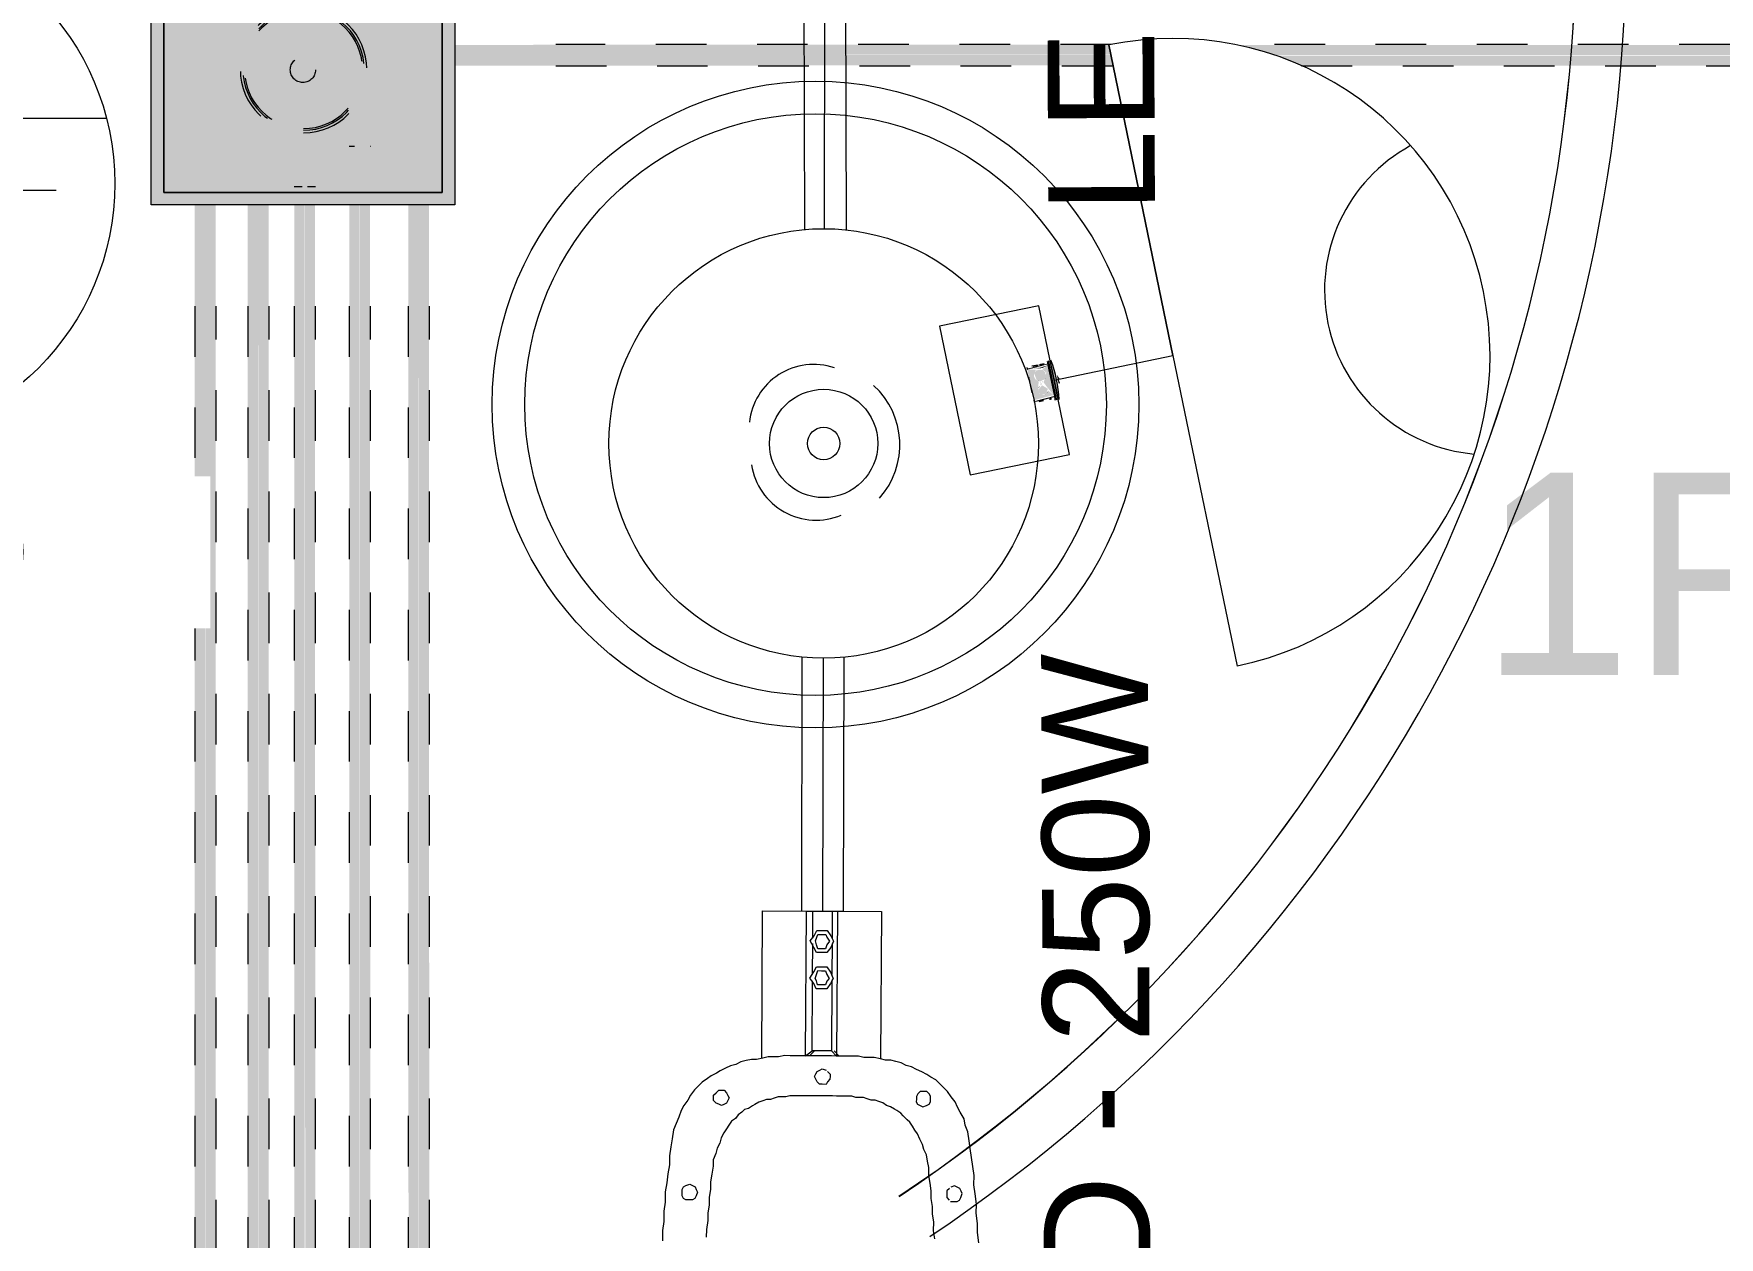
# Model space of a CAD drawing. Header units: metres. Extents: x -12 to 158, y -16 to 62.
# Drawn here: x 45.754 to 49.086, y 5.342 to 7.72 of the extents above; entities that cross this region are included whole.
import ezdxf

# ---------------------------------------------------------------- set-up
doc = ezdxf.new("R2010")
doc.units = ezdxf.units.M
doc.linetypes.add('Hidden', pattern=[0.007144, 0.004763, -0.002381])
doc.linetypes.add('Hidden 1_5', pattern=[0.0022, 0.0015, -0.0007])
for name, color, linetype, lineweight in [('A-ANNO-NOTE', 7, 'Continuous', 9), ('A-DETL', 7, 'Continuous', 9), ('Dispositivos elétricos', 7, 'Continuous', 35), ('E-LITE', 7, 'Continuous', 25), ('E-LITE-IDEN', 7, 'Continuous', 9), ('E-POWR-CNDT', 7, 'Continuous', 18), ('Espelho e Módulo', 7, 'Continuous', 9), ('G-ANNO-TEXT', 7, 'Continuous', 9), ('LD_Luminárias', 7, 'Continuous', 9)]:
    doc.layers.add(name, color=color, linetype=linetype, lineweight=lineweight)
doc.layers.add('BASE ELETRICO__dwg', color=7, linetype='Continuous', lineweight=9, true_color=0x767676)
doc.styles.add('Arial_2', font='arial.ttf', dxfattribs={"height": 0.210954})
doc.styles.add('Century Gothic', font='GOTHIC.TTF', dxfattribs={"height": 0.2})
doc.styles.add('Century Gothic_2', font='GOTHIC.TTF', dxfattribs={"height": 0.4})

# ---------------------------------------------------------------- blocks, each defined once
blk = doc.blocks.new('BASE ELETRICO__dwg-8227098-PLANTA BAIXA - PLANTA GERAL')
at = {"color": 252, "lineweight": 9, "true_color": 0x8e8e8e}
blk.add_circle((46.0327, 6.9874), 0.6391, dxfattribs=at)
for centre, radius, start, end in [((44.5385, 7.9191), 2.9973, 303.6073, 0.0179), ((44.5358, 7.92), 3, 303.6419, 360), ((44.5385, 7.9191), 3.0973, 303.7359, 0.0179)]:
    blk.add_arc(centre, radius, start, end, dxfattribs=at)
at = {"layer": 'LD_Luminárias', "color": 252, "true_color": 0x8e8e8e}
blk.add_circle((46.0327, 6.9874), 0.5748, dxfattribs=at)
blk = doc.blocks.new('Caixa de Passagem no Passeio - Caixa de Passagem no Passeio 2-8198666-PLANTA BAIXA - PLANTA GERAL')
at = {"layer": 'Dispositivos elétricos', "linetype": 'Hidden 1_5', "lineweight": 9, "true_color": 0x82482d}
h = blk.add_hatch(color=27, dxfattribs=at)
h.paths.add_polyline_path([(0.275, -0.3), (0.3, -0.3), (0.3, 0.3), (-0.3, 0.3), (-0.3, -0.3), (0.1319, -0.3)])
h.paths.add_polyline_path([(0.1319, -0.275), (-0.275, -0.275), (-0.275, 0.275), (0.275, 0.275), (0.275, -0.275)])
at = {"layer": 'Dispositivos elétricos', "linetype": 'Hidden 1_5', "lineweight": 9, "true_color": 0x5a6266}
blk.add_hatch(color=251, dxfattribs=at).paths.add_polyline_path([(0.1319, -0.275), (0.275, -0.275), (0.275, 0.275), (-0.275, 0.275), (-0.275, -0.275), (-0.1443, -0.275)])
at = {"layer": 'Dispositivos elétricos', "lineweight": 9}
for p, q in [((-0.3, -0.3), (-0.3, 0.3)), ((-0.3, 0.3), (0.3, 0.3)), ((0.3, 0.3), (0.3, -0.3)), ((-0.275, -0.275), (-0.275, 0.275)), ((-0.275, 0.275), (0.275, 0.275)), ((-0.275, 0.275), (-0.275, -0.275)), ((0.275, 0.275), (-0.275, 0.275)), ((0.275, 0.275), (0.275, -0.275)), ((0.275, -0.275), (0.275, 0.275)), ((0.275, -0.275), (-0.275, -0.275)), ((-0.275, -0.275), (0.275, -0.275)), ((0.3, -0.3), (-0.3, -0.3))]:
    blk.add_line(p, q, dxfattribs=at)
blk = doc.blocks.new('1_g_ Sensor de Presença_Conjunto 4x2 - a_Sensor de presença-8294368-PLANTA BAIXA - PLANTA GERAL')
at = {"layer": 'Espelho e Módulo', "true_color": 0xfbfbfb}
for points in [[(0.0395, 0), (0.0395, 0.002), (-0.0082, 0.0045), (-0.0395, 0), (0.039, 0)], [(0, 0.0074), (0, 0.0117), (-0.0091, 0.0074), (-0.0049, 0.0074)], [(0.0091, 0.0074), (0.0085, 0.0105), (0, 0.0091), (0.0015, 0.0074)]]:
    blk.add_hatch(color=7, dxfattribs=at).paths.add_polyline_path(points)
at = {"layer": 'Espelho e Módulo'}
for p, q in [((-0.0395, 0), (0, 0)), ((-0.0006, 0.0138), (0, 0.0138)), ((0, 0), (0.0395, 0))]:
    blk.add_line(p, q, dxfattribs=at)
blk.add_arc((0, -0.2479), 0.253, 81.0302, 98.9698, dxfattribs=at)
blk = doc.blocks.new('Haste de aterramento - Haste de aterramento-V71-PLANTA BAIXA - PLANTA GERAL')
at = {"layer": 'A-DETL', "linetype": 'Hidden 1_5'}
blk.add_circle((0, 0), 0.025, dxfattribs=at)
for radius, start, end in [(0.125, 0, 180), (0.1199, 360, 180), (0.1167, 360, 180), (0.125, 180, 0), (0.1199, 180, 360), (0.1167, 180, 360)]:
    blk.add_arc((0.0006, -0.0013), radius, start, end, dxfattribs=at)
blk = doc.blocks.new('PVC Corrugado Amarelo_Caixa de Luz 4x2 - PVC Corrugado Amarelo_Caixa de Luz 4x2-790872-PLANTA BAIXA - PLANTA GERAL')
at = {"layer": 'E-POWR-CNDT', "linetype": 'Hidden 1_5', "lineweight": 9, "true_color": 0xffff00}
for points in [[(-0.0345, 0.0475), (-0.0349, 0.0382), (-0.033, 0.0058), (-0.031, 0.0064), (-0.033, 0.0475), (-0.0338, 0.0475)], [(0.031, 0.0445), (0.033, 0.0058), (0.0345, 0.0058), (0.0328, 0.0471)], [(-0.031, 0.0058), (-0.0291, 0.0028), (0, 0.0039), (0, 0.0058), (-0.0304, 0.0058)], [(0, 0.0058), (0.0006, 0.0028), (0.031, 0.0041), (0.0289, 0.0058), (0.0006, 0.0058)]]:
    blk.add_hatch(color=2, dxfattribs=at).paths.add_polyline_path(points)
h = blk.add_hatch(color=2, dxfattribs=at)
h.paths.add_polyline_path([(0.031, 0.0058), (0.031, 0.0445), (0.0286, 0.019), (0.031, 0.006)])
h.paths.add_polyline_path([(0.0029, 0.0218), (0.0006, 0.0244), (0.0004, 0.022)])
h.paths.add_polyline_path([(-0.031, 0.0058), (0.031, 0.0058), (0.005, 0.0177), (0.0003, 0.0213), (-0.0089, 0.0172), (-0.0174, 0.0128), (-0.0303, 0.0061)])
h.paths.add_polyline_path([(-0.031, 0.0475), (-0.0287, 0.0071), (-0.018, 0.0155), (-0.0238, 0.0203), (-0.0247, 0.0276), (-0.02, 0.0337), (-0.0123, 0.0346), (0.0038, 0.0303), (0.0078, 0.0351), (0.0139, 0.0374), (0.0199, 0.0364), (0.025, 0.0323), (0.0277, 0.0309), (0.031, 0.0475), (-0.0304, 0.0475)])
h.paths.add_polyline_path([(-0.031, 0.0028), (-0.031, 0), (0.031, 0.0017), (0.0304, 0.0028), (-0.0304, 0.0028)])
h.paths.add_polyline_path([(-0.0053, 0.0276), (0.0028, 0.0271), (0.0018, 0.0281), (-0.0045, 0.0277)])
h.paths.add_polyline_path([(0.015, 0.0125), (0.0308, 0.0065), (0.0256, 0.0185), (0.0193, 0.0134), (0.0157, 0.0126)])
h = blk.add_hatch(color=2, dxfattribs=at)
h.paths.add_polyline_path([(-0.0247, 0.0224), (-0.02, 0.0163), (-0.0219, 0.0196), (-0.0244, 0.0221)])
h.paths.add_polyline_path([(-0.01, 0.0337), (-0.0025, 0.025), (-0.0045, 0.0273), (-0.0063, 0.03), (-0.0079, 0.0321)])
h = blk.add_hatch(color=2, dxfattribs=at)
h.paths.add_polyline_path([(-0.0237, 0.03), (-0.0232, 0.021), (-0.0145, 0.0154), (-0.0052, 0.0253), (-0.0125, 0.0343), (-0.0178, 0.0339), (-0.0221, 0.0321)])
h.paths.add_polyline_path([(0.0029, 0.0282), (0.0051, 0.018), (0.0086, 0.0151), (0.018, 0.0137), (0.0244, 0.0181), (0.026, 0.0297), (0.0213, 0.0358), (0.0071, 0.0336), (0.004, 0.0296)])
h = blk.add_hatch(color=2, dxfattribs=at)
h.paths.add_polyline_path([(-0.0029, 0.0282), (-0.0013, 0.0279), (-0.0013, 0.0281)])
h.paths.add_polyline_path([(-0.0034, 0.0294), (-0.0029, 0.0282), (-0.0031, 0.0294)])
h.paths.add_polyline_path([(-0.0025, 0.025), (-0.0023, 0.0234), (-0.0023, 0.0249)])
h.paths.add_polyline_path([(-0.0027, 0.0267), (-0.0006, 0.0256), (-0.0026, 0.0267)])
h.paths.add_polyline_path([(-0.0029, 0.0222), (-0.0021, 0.0218), (-0.0028, 0.0222)])
h.paths.add_polyline_path([(0.0034, 0.0294), (0.0061, 0.0323), (0.0035, 0.0297)])
h.paths.add_polyline_path([(0.0271, 0.0282), (0.0218, 0.0354), (0.0265, 0.029), (0.0269, 0.0285)])
h.paths.add_polyline_path([(0.031, 0.0058), (0.0285, 0.0307), (0.0282, 0.0172), (0.0309, 0.006)])
h.paths.add_polyline_path([(0.0062, 0.0162), (0.0149, 0.0118), (0.0067, 0.016)])
at = {"layer": 'A-DETL', "linetype": 'Hidden 1_5'}
for p, q in [((-0.0355, 0.0375), (-0.0355, 0.0371)), ((-0.0355, 0.0375), (-0.0355, 0.0371)), ((-0.0349, 0.0475), (-0.035, 0.0475)), ((-0.0345, 0.0475), (-0.035, 0.0475)), ((0.035, 0.0475), (0.0345, 0.0475)), ((0.0355, 0.0371), (0.0355, 0.0375)), ((0.0355, 0.0371), (0.0355, 0.0375)), ((-0.037, 0.0058), (-0.0371, 0.0058)), ((-0.0371, 0.0028), (-0.037, 0.0028)), ((-0.0355, 0.0129), (-0.0355, 0.0125)), ((-0.0355, 0.0129), (-0.0355, 0.0125)), ((0.0355, 0.0125), (0.0355, 0.0129)), ((0.0355, 0.0125), (0.0355, 0.0129)), ((0.0371, 0.0058), (0.037, 0.0058)), ((0.037, 0.0028), (0.0371, 0.0028))]:
    blk.add_line(p, q, dxfattribs=at)
at = {"layer": 'E-POWR-CNDT', "lineweight": 9}
for p, q in [((-0.0355, 0.0375), (-0.0355, 0.0284)), ((-0.0355, 0.0375), (-0.0355, 0.0312)), ((-0.0355, 0.035), (-0.0355, 0.0284)), ((-0.0349, 0.0475), (-0.035, 0.0475)), ((-0.031, 0.0475), (-0.035, 0.0475)), ((-0.035, 0.0289), (-0.035, 0.0347)), ((-0.035, 0.0289), (-0.035, 0.0338)), ((-0.035, 0.0312), (-0.035, 0.0338)), ((-0.0113, 0.048), (-0.016, 0.048)), ((0, 0.048), (-0.0125, 0.048)), ((-0.0121, 0.048), (-0.0125, 0.048)), ((-0.0062, 0.048), (-0.0088, 0.048)), ((0.0125, 0.048), (0, 0.048)), ((0.0113, 0.048), (0.008, 0.048)), ((0.0125, 0.048), (0.0121, 0.048)), ((0.016, 0.048), (0.0139, 0.048)), ((0.035, 0.0475), (0.031, 0.0475)), ((0.035, 0.0347), (0.035, 0.03)), ((0.035, 0.0338), (0.035, 0.025)), ((0.035, 0.0338), (0.035, 0.0312)), ((0.0355, 0.025), (0.0355, 0.0375)), ((0.0355, 0.0312), (0.0355, 0.0375)), ((0.0355, 0.03), (0.0355, 0.035)), ((-0.0389, 0.0058), (-0.0395, 0.0058)), ((-0.0371, 0.0058), (-0.0395, 0.0058)), ((-0.0395, 0.0028), (-0.0371, 0.0028)), ((-0.0395, 0.0028), (-0.0389, 0.0028)), ((-0.031, 0.0058), (-0.0371, 0.0058)), ((-0.0371, 0.0028), (-0.031, 0.0028)), ((-0.0355, 0.0163), (-0.0355, 0.015)), ((-0.0355, 0.0162), (-0.0355, 0.0125)), ((-0.0355, 0.0142), (-0.0355, 0.0125)), ((-0.035, 0.015), (-0.035, 0.0163)), ((-0.035, 0.0125), (-0.035, 0.0162)), ((-0.035, 0.0125), (-0.035, 0.0142)), ((-0.031, 0.0058), (-0.035, 0.0058)), ((-0.035, 0.0028), (-0.031, 0.0028)), ((0, 0.0058), (-0.031, 0.0058)), ((-0.031, 0.0028), (0, 0.0028)), ((0.031, 0.0058), (0, 0.0058)), ((0, 0.0028), (0.031, 0.0028)), ((0.035, 0.0058), (0.031, 0.0058)), ((0.0371, 0.0058), (0.031, 0.0058)), ((0.031, 0.0028), (0.035, 0.0028)), ((0.031, 0.0028), (0.0371, 0.0028)), ((0.035, 0.0218), (0.035, 0.0125)), ((0.035, 0.02), (0.035, 0.015)), ((0.035, 0.0162), (0.035, 0.0125)), ((0.035, 0.0142), (0.035, 0.0129)), ((0.0355, 0.0125), (0.0355, 0.0218)), ((0.0355, 0.015), (0.0355, 0.02)), ((0.0355, 0.0125), (0.0355, 0.0162)), ((0.0395, 0.0058), (0.0371, 0.0058)), ((0.0371, 0.0028), (0.0395, 0.0028))]:
    blk.add_line(p, q, dxfattribs=at)

msp = doc.modelspace()

# ---------------------------------------------------------------- hatches: boundary and pattern name
at = {"layer": 'E-POWR-CNDT', "true_color": 0x353535}
h = msp.add_hatch(color=250, dxfattribs=at)
h.paths.add_polyline_path([(48.2318, 7.678), (54.0797, 7.678), (54.0797, 7.6989), (48.132, 7.6981), (48.1894, 7.6834), (48.2101, 7.678), (48.221, 7.678)])
h.paths.add_polyline_path([(46.5859, 7.678), (47.8829, 7.6789), (47.8806, 7.6984), (47.879, 7.699), (46.5859, 7.6982), (46.5859, 7.6834)])
h = msp.add_hatch(color=250, dxfattribs=at)
h.paths.add_polyline_path([(46.5859, 7.6571), (47.8873, 7.6578), (47.8831, 7.678), (46.5859, 7.678), (46.5859, 7.6578)])
h.paths.add_polyline_path([(48.2639, 7.6571), (54.0797, 7.6588), (54.0797, 7.678), (48.2101, 7.6767), (48.2603, 7.6571)])
h = msp.add_hatch(color=250, dxfattribs=at)
h.paths.add_polyline_path([(46.0722, 1.4612), (46.0931, 1.4612), (46.0931, 2.238), (46.0722, 2.238), (46.0722, 1.6881)])
h.paths.add_polyline_path([(46.0722, 3.1157), (46.0931, 3.1157), (46.0931, 7.3818), (46.0722, 7.3818), (46.0722, 3.1678)])
h = msp.add_hatch(color=250, dxfattribs=at)
h.paths.add_polyline_path([(46.1113, 1.4612), (46.1141, 1.4612), (46.1134, 2.238), (46.0931, 2.238), (46.0931, 1.4612), (46.1095, 1.4612)])
h.paths.add_polyline_path([(46.1089, 3.1157), (46.1141, 3.1157), (46.1134, 7.3818), (46.0931, 7.3818), (46.0947, 3.1157), (46.108, 3.1157)])
h = msp.add_hatch(color=250, dxfattribs=at)
h.paths.add_polyline_path([(46.198, 1.4612), (46.1973, 2.238), (46.177, 2.238), (46.1778, 1.4612), (46.1926, 1.4612)])
h.paths.add_polyline_path([(46.177, 3.1157), (46.198, 3.1157), (46.198, 7.3818), (46.177, 7.3818), (46.177, 3.1678)])
h = msp.add_hatch(color=250, dxfattribs=at)
h.paths.add_polyline_path([(46.198, 1.4612), (46.2189, 1.4613), (46.2182, 2.238), (46.198, 2.238), (46.198, 1.4612)])
h.paths.add_polyline_path([(46.2189, 3.1157), (46.2182, 7.3818), (46.198, 7.3818), (46.1995, 3.1157), (46.2184, 3.1157)])
h = msp.add_hatch(color=250, dxfattribs=at)
h.paths.add_polyline_path([(46.2842, 1.4612), (46.2897, 1.4612), (46.2897, 2.238), (46.2687, 2.238), (46.2694, 1.4613), (46.2792, 1.4612)])
h.paths.add_polyline_path([(46.2687, 3.1157), (46.2897, 3.1157), (46.2896, 7.3818), (46.2687, 7.3818), (46.2687, 3.1678)])
h = msp.add_hatch(color=250, dxfattribs=at)
h.paths.add_polyline_path([(46.2897, 1.4612), (46.3106, 1.4613), (46.3099, 2.238), (46.2897, 2.238), (46.2897, 1.6881)])
h.paths.add_polyline_path([(46.3106, 3.1157), (46.3099, 7.3818), (46.2897, 7.3818), (46.2912, 3.1157), (46.3101, 3.1157)])
h = msp.add_hatch(color=250, dxfattribs=at)
h.paths.add_polyline_path([(46.3984, 1.4612), (46.3984, 2.238), (46.3774, 2.238), (46.3797, 1.4613), (46.393, 1.4612)])
h.paths.add_polyline_path([(46.3781, 3.1157), (46.3984, 3.1157), (46.3983, 7.3818), (46.3774, 7.3818), (46.3776, 3.1157)])
h = msp.add_hatch(color=250, dxfattribs=at)
h.paths.add_polyline_path([(46.3984, 1.4612), (46.4193, 1.4613), (46.4186, 2.238), (46.3984, 2.238), (46.3984, 1.6881)])
h.paths.add_polyline_path([(46.3984, 3.1157), (46.4193, 3.1157), (46.4186, 7.3818), (46.3984, 7.3818), (46.3984, 3.1678)])
h = msp.add_hatch(color=250, dxfattribs=at)
h.paths.add_polyline_path([(46.494, 1.5005), (46.5149, 1.5005), (46.5149, 2.238), (46.494, 2.238), (46.494, 1.6881)])
h.paths.add_polyline_path([(46.4968, 3.1157), (46.5149, 3.1157), (46.5149, 7.3818), (46.494, 7.3818), (46.4953, 3.1157)])
h = msp.add_hatch(color=250, dxfattribs=at)
h.paths.add_polyline_path([(46.5359, 1.5005), (46.5352, 2.238), (46.5149, 2.238), (46.5168, 1.5005), (46.5352, 1.5005)])
h.paths.add_polyline_path([(46.5336, 3.1157), (46.5359, 3.1157), (46.5352, 7.3818), (46.5149, 7.3818), (46.5164, 3.1157), (46.5331, 3.1157)])

# ---------------------------------------------------------------- linework, layer by layer
at = {"layer": 'A-ANNO-NOTE'}
for p, q in [((47.879, 7.698), (48.0057, 7.0844)), ((48.0057, 7.0844), (47.879, 7.698)), ((47.7403, 7.1827), (47.5444, 7.1423)), ((47.801, 6.8889), (47.7403, 7.1827)), ((47.5444, 7.1423), (47.6051, 6.8485)), ((47.7706, 7.0358), (48.0057, 7.0844)), ((48.0057, 7.0844), (48.1324, 6.4707)), ((48.0057, 7.0844), (48.1324, 6.4707)), ((47.6051, 6.8485), (47.801, 6.8889))]:
    msp.add_line(p, q, dxfattribs=at)
for centre, radius, start, end in [((48.0057, 7.0844), 0.6266, 281.6671, 101.6671), ((48.0057, 7.0844), 0.6266, 281.6671, 101.6671), ((48.6303, 7.2133), 0.325, 118.4527, 264.8816)]:
    msp.add_arc(centre, radius, start, end, dxfattribs=at)
at = {"layer": 'A-DETL'}
for p, q in [((47.276, 7.835), (47.2773, 7.3333)), ((47.3169, 7.835), (47.3162, 7.335)), ((47.3585, 7.835), (47.3598, 7.3326)), ((47.2722, 5.9863), (47.273, 6.4881)), ((47.314, 6.486), (47.3132, 5.986)), ((47.3547, 5.9858), (47.3555, 6.4883)), ((47.1927, 5.6958), (47.1945, 5.9868)), ((47.1945, 5.9868), (47.4293, 5.9853)), ((47.3544, 5.9858), (47.2719, 5.9863)), ((47.2795, 5.7004), (47.2813, 5.9862)), ((47.2813, 5.9862), (47.3425, 5.9859)), ((47.2937, 5.9326), (47.294, 5.9862)), ((47.294, 5.9862), (47.3323, 5.9859)), ((47.3323, 5.9859), (47.332, 5.9323)), ((47.3425, 5.9859), (47.3408, 5.7)), ((47.4293, 5.9853), (47.4275, 5.6944)), ((47.2886, 5.9275), (47.2963, 5.9376)), ((47.2963, 5.9376), (47.3015, 5.9478)), ((47.2988, 5.9274), (47.3014, 5.9351)), ((47.3014, 5.9351), (47.304, 5.9402)), ((47.3015, 5.9478), (47.3117, 5.9478)), ((47.304, 5.9402), (47.3116, 5.9401)), ((47.3116, 5.9401), (47.3193, 5.9401)), ((47.3117, 5.9478), (47.3219, 5.9477)), ((47.3193, 5.9401), (47.3218, 5.9349)), ((47.3218, 5.9349), (47.3269, 5.9272)), ((47.3219, 5.9477), (47.3295, 5.9374)), ((47.3295, 5.9374), (47.3345, 5.9272)), ((47.2961, 5.9147), (47.2886, 5.9275)), ((47.2933, 5.8611), (47.2936, 5.9224)), ((47.3012, 5.9044), (47.2961, 5.9147)), ((47.3013, 5.9198), (47.2988, 5.9274)), ((47.3114, 5.9044), (47.3012, 5.9044)), ((47.3038, 5.9121), (47.3013, 5.9198)), ((47.3114, 5.912), (47.3038, 5.9121)), ((47.3191, 5.912), (47.3114, 5.912)), ((47.3216, 5.9043), (47.3114, 5.9044)), ((47.3217, 5.9196), (47.3191, 5.912)), ((47.3293, 5.9145), (47.3216, 5.9043)), ((47.3269, 5.9272), (47.3217, 5.9196)), ((47.3345, 5.9272), (47.3293, 5.9145)), ((47.3319, 5.9221), (47.3315, 5.8609)), ((47.2881, 5.8535), (47.2959, 5.8662)), ((47.2959, 5.8662), (47.301, 5.8764)), ((47.3009, 5.8611), (47.3035, 5.8687)), ((47.301, 5.8764), (47.3112, 5.8763)), ((47.3035, 5.8687), (47.3112, 5.8686)), ((47.3112, 5.8763), (47.3214, 5.8762)), ((47.3112, 5.8686), (47.3188, 5.8686)), ((47.3188, 5.8686), (47.3213, 5.8609)), ((47.3214, 5.8762), (47.329, 5.866)), ((47.329, 5.866), (47.3341, 5.8532)), ((47.2957, 5.8432), (47.2881, 5.8535)), ((47.2923, 5.7105), (47.2932, 5.8483)), ((47.3007, 5.833), (47.2957, 5.8432)), ((47.2983, 5.8534), (47.3009, 5.8611)), ((47.3008, 5.8483), (47.2983, 5.8534)), ((47.311, 5.8329), (47.3007, 5.833)), ((47.3033, 5.8406), (47.3008, 5.8483)), ((47.311, 5.8406), (47.3033, 5.8406)), ((47.3187, 5.8405), (47.311, 5.8406)), ((47.3212, 5.8329), (47.311, 5.8329)), ((47.3213, 5.8482), (47.3187, 5.8405)), ((47.3289, 5.843), (47.3212, 5.8329)), ((47.3213, 5.8609), (47.3264, 5.8532)), ((47.3264, 5.8532), (47.3213, 5.8482)), ((47.3341, 5.8532), (47.3289, 5.843)), ((47.3315, 5.8507), (47.3306, 5.7103)), ((47.2055, 5.6983), (47.1953, 5.6958)), ((47.2157, 5.6982), (47.2055, 5.6983)), ((47.2259, 5.6982), (47.2157, 5.6982)), ((47.2387, 5.7007), (47.2259, 5.6982)), ((47.2489, 5.7006), (47.2387, 5.7007)), ((47.2591, 5.7005), (47.2489, 5.7006)), ((47.2693, 5.7005), (47.2591, 5.7005)), ((47.2795, 5.7004), (47.2693, 5.7005)), ((47.2795, 5.7004), (47.2923, 5.7105)), ((47.2897, 5.7003), (47.2795, 5.7004)), ((47.3408, 5.7), (47.2795, 5.7004)), ((47.2974, 5.7105), (47.2872, 5.7004)), ((47.2999, 5.7003), (47.2897, 5.7003)), ((47.3306, 5.7103), (47.2923, 5.7105)), ((47.3101, 5.7002), (47.2999, 5.7003)), ((47.3203, 5.7001), (47.3101, 5.7002)), ((47.3306, 5.7001), (47.3203, 5.7001)), ((47.3306, 5.7103), (47.3408, 5.7)), ((47.3408, 5.7), (47.3306, 5.7001)), ((47.3357, 5.7103), (47.3459, 5.7)), ((47.351, 5.7), (47.3408, 5.7)), ((47.3612, 5.6999), (47.351, 5.7)), ((47.3739, 5.6998), (47.3612, 5.6999)), ((47.3841, 5.6998), (47.3739, 5.6998)), ((47.3943, 5.6971), (47.3841, 5.6998)), ((47.1032, 5.6658), (47.093, 5.6607)), ((47.1109, 5.6708), (47.1032, 5.6658)), ((47.1211, 5.6759), (47.1109, 5.6708)), ((47.1314, 5.6809), (47.1211, 5.6759)), ((47.1416, 5.6834), (47.1314, 5.6809)), ((47.1518, 5.6884), (47.1416, 5.6834)), ((47.1621, 5.6909), (47.1518, 5.6884)), ((47.1723, 5.6934), (47.1621, 5.6909)), ((47.1825, 5.6933), (47.1723, 5.6934)), ((47.1953, 5.6958), (47.1825, 5.6933)), ((47.2971, 5.6595), (47.2997, 5.6645)), ((47.2997, 5.6645), (47.3023, 5.6696)), ((47.3023, 5.6696), (47.3074, 5.6722)), ((47.3074, 5.6722), (47.3125, 5.6747)), ((47.3125, 5.6747), (47.3202, 5.6721)), ((47.3227, 5.6695), (47.3278, 5.6644)), ((47.3278, 5.6644), (47.3278, 5.6593)), ((47.4045, 5.6971), (47.3943, 5.6971)), ((47.4148, 5.697), (47.4045, 5.6971)), ((47.4275, 5.6944), (47.4148, 5.697)), ((47.4377, 5.6918), (47.4275, 5.6944)), ((47.4479, 5.6917), (47.4377, 5.6918)), ((47.4581, 5.6891), (47.4479, 5.6917)), ((47.4683, 5.6865), (47.4581, 5.6891)), ((47.4785, 5.6813), (47.4683, 5.6865)), ((47.4887, 5.6787), (47.4785, 5.6813)), ((47.4988, 5.6735), (47.4887, 5.6787)), ((47.509, 5.6684), (47.4988, 5.6735)), ((47.5192, 5.6632), (47.509, 5.6684)), ((47.0596, 5.6329), (47.0519, 5.6227)), ((47.0673, 5.6405), (47.0596, 5.6329)), ((47.075, 5.6481), (47.0673, 5.6405)), ((47.0853, 5.6557), (47.075, 5.6481)), ((47.093, 5.6607), (47.0853, 5.6557)), ((47.103, 5.6275), (47.1081, 5.6326)), ((47.1081, 5.6326), (47.1132, 5.6325)), ((47.1132, 5.6325), (47.1183, 5.6325)), ((47.1183, 5.6325), (47.1234, 5.6274)), ((47.2996, 5.6543), (47.2971, 5.6595)), ((47.3022, 5.6492), (47.2996, 5.6543)), ((47.3072, 5.6441), (47.3022, 5.6492)), ((47.3123, 5.6441), (47.3072, 5.6441)), ((47.32, 5.644), (47.3123, 5.6441)), ((47.3226, 5.6491), (47.32, 5.644)), ((47.3277, 5.6542), (47.3226, 5.6491)), ((47.3278, 5.6593), (47.3277, 5.6542)), ((47.5268, 5.658), (47.5192, 5.6632)), ((47.537, 5.6529), (47.5268, 5.658)), ((47.5446, 5.6452), (47.537, 5.6529)), ((47.5522, 5.6375), (47.5446, 5.6452)), ((47.5598, 5.6298), (47.5522, 5.6375)), ((47.039, 5.6024), (47.0338, 5.5922)), ((47.0467, 5.6125), (47.039, 5.6024)), ((47.0519, 5.6227), (47.0467, 5.6125)), ((47.0978, 5.6224), (47.103, 5.6275)), ((47.0978, 5.6173), (47.0978, 5.6224)), ((47.0978, 5.6122), (47.0978, 5.6173)), ((47.1028, 5.6071), (47.0978, 5.6122)), ((47.1079, 5.6045), (47.1028, 5.6071)), ((47.113, 5.6019), (47.1079, 5.6045)), ((47.1181, 5.6044), (47.113, 5.6019)), ((47.1233, 5.6069), (47.1181, 5.6044)), ((47.1258, 5.612), (47.1233, 5.6069)), ((47.1234, 5.6274), (47.1259, 5.6222)), ((47.1284, 5.6171), (47.1258, 5.612)), ((47.1259, 5.6222), (47.1284, 5.6171)), ((47.1743, 5.6015), (47.1666, 5.5965)), ((47.1794, 5.604), (47.1743, 5.6015)), ((47.1871, 5.6091), (47.1794, 5.604)), ((47.1947, 5.6116), (47.1871, 5.6091)), ((47.2024, 5.6141), (47.1947, 5.6116)), ((47.2101, 5.6141), (47.2024, 5.6141)), ((47.2177, 5.6166), (47.2101, 5.6141)), ((47.2254, 5.6191), (47.2177, 5.6166)), ((47.2331, 5.619), (47.2254, 5.6191)), ((47.2407, 5.619), (47.2331, 5.619)), ((47.2484, 5.6215), (47.2407, 5.619)), ((47.2586, 5.6214), (47.2484, 5.6215)), ((47.2663, 5.6214), (47.2586, 5.6214)), ((47.2739, 5.6213), (47.2663, 5.6214)), ((47.2816, 5.6213), (47.2739, 5.6213)), ((47.2892, 5.6212), (47.2816, 5.6213)), ((47.2969, 5.6212), (47.2892, 5.6212)), ((47.3097, 5.6211), (47.2969, 5.6212)), ((47.325, 5.621), (47.3097, 5.6211)), ((47.3326, 5.621), (47.325, 5.621)), ((47.3403, 5.6209), (47.3326, 5.621)), ((47.3479, 5.6209), (47.3403, 5.6209)), ((47.3556, 5.6208), (47.3479, 5.6209)), ((47.3632, 5.6208), (47.3556, 5.6208)), ((47.3709, 5.6207), (47.3632, 5.6208)), ((47.3785, 5.6181), (47.3709, 5.6207)), ((47.3862, 5.6181), (47.3785, 5.6181)), ((47.3939, 5.618), (47.3862, 5.6181)), ((47.4015, 5.6154), (47.3939, 5.618)), ((47.4091, 5.6128), (47.4015, 5.6154)), ((47.4168, 5.6128), (47.4091, 5.6128)), ((47.4244, 5.6102), (47.4168, 5.6128)), ((47.4321, 5.6076), (47.4244, 5.6102)), ((47.4397, 5.6024), (47.4321, 5.6076)), ((47.4473, 5.5998), (47.4397, 5.6024)), ((47.455, 5.5947), (47.4473, 5.5998)), ((47.4985, 5.6148), (47.4984, 5.6097)), ((47.4984, 5.6097), (47.501, 5.6046)), ((47.5011, 5.625), (47.4985, 5.6199)), ((47.4985, 5.6199), (47.4985, 5.6148)), ((47.501, 5.6046), (47.506, 5.602)), ((47.5062, 5.6301), (47.5011, 5.625)), ((47.506, 5.602), (47.5111, 5.5994)), ((47.5113, 5.6301), (47.5062, 5.6301)), ((47.5111, 5.5994), (47.5188, 5.6019)), ((47.519, 5.63), (47.5113, 5.6301)), ((47.5188, 5.6019), (47.5239, 5.6045)), ((47.5241, 5.6249), (47.519, 5.63)), ((47.5239, 5.6045), (47.5265, 5.6096)), ((47.5266, 5.6198), (47.5241, 5.6249)), ((47.5265, 5.6147), (47.5266, 5.6198)), ((47.5265, 5.6096), (47.5265, 5.6147)), ((47.5674, 5.6195), (47.5598, 5.6298)), ((47.575, 5.6093), (47.5674, 5.6195)), ((47.58, 5.599), (47.575, 5.6093)), ((47.5851, 5.5888), (47.58, 5.599)), ((47.0235, 5.5667), (47.0183, 5.554)), ((47.0287, 5.5794), (47.0235, 5.5667)), ((47.0338, 5.5922), (47.0287, 5.5794)), ((47.1332, 5.5711), (47.1281, 5.5635)), ((47.1409, 5.5762), (47.1332, 5.5711)), ((47.1461, 5.5838), (47.1409, 5.5762)), ((47.1538, 5.5889), (47.1461, 5.5838)), ((47.1589, 5.594), (47.1538, 5.5889)), ((47.1666, 5.5965), (47.1589, 5.594)), ((47.46, 5.5921), (47.455, 5.5947)), ((47.4677, 5.5869), (47.46, 5.5921)), ((47.4727, 5.5818), (47.4677, 5.5869)), ((47.4804, 5.5741), (47.4727, 5.5818)), ((47.4854, 5.569), (47.4804, 5.5741)), ((47.4905, 5.5613), (47.4854, 5.569)), ((47.5927, 5.576), (47.5851, 5.5888)), ((47.5951, 5.5632), (47.5927, 5.576)), ((47.0156, 5.5361), (47.013, 5.5208)), ((47.0183, 5.554), (47.0156, 5.5361)), ((47.1126, 5.5381), (47.11, 5.5279)), ((47.1178, 5.5483), (47.1126, 5.5381)), ((47.1229, 5.5559), (47.1178, 5.5483)), ((47.1281, 5.5635), (47.1229, 5.5559)), ((47.4955, 5.5536), (47.4905, 5.5613)), ((47.5006, 5.5459), (47.4955, 5.5536)), ((47.5056, 5.5357), (47.5006, 5.5459)), ((47.5107, 5.5254), (47.5056, 5.5357)), ((47.6002, 5.5504), (47.5951, 5.5632)), ((47.6026, 5.5325), (47.6002, 5.5504)), ((47.6051, 5.5172), (47.6026, 5.5325)), ((47.0103, 5.503), (47.0102, 5.4851)), ((47.013, 5.5208), (47.0103, 5.503)), ((47.1022, 5.5075), (47.097, 5.4948)), ((47.1048, 5.5177), (47.1022, 5.5075)), ((47.11, 5.5279), (47.1048, 5.5177)), ((47.5132, 5.5152), (47.5107, 5.5254)), ((47.5182, 5.505), (47.5132, 5.5152)), ((47.5207, 5.4922), (47.5182, 5.505)), ((47.6075, 5.4993), (47.6051, 5.5172)), ((47.6099, 5.4814), (47.6075, 5.4993)), ((47.0075, 5.4673), (47.0049, 5.4494)), ((47.0102, 5.4851), (47.0075, 5.4673)), ((47.0943, 5.4667), (47.0917, 5.4515)), ((47.097, 5.482), (47.0943, 5.4667)), ((47.097, 5.4948), (47.097, 5.482)), ((47.5232, 5.4794), (47.5207, 5.4922)), ((47.5231, 5.4641), (47.5232, 5.4794)), ((47.6124, 5.4636), (47.6099, 5.4814)), ((47.0022, 5.4316), (47.0021, 5.4112)), ((47.0049, 5.4494), (47.0022, 5.4316)), ((47.0354, 5.4365), (47.038, 5.4416)), ((47.0354, 5.4314), (47.0354, 5.4365)), ((47.0354, 5.4237), (47.0354, 5.4314)), ((47.038, 5.4416), (47.0431, 5.4441)), ((47.0431, 5.4441), (47.0508, 5.4466)), ((47.0508, 5.4466), (47.0559, 5.444)), ((47.0559, 5.444), (47.061, 5.4414)), ((47.061, 5.4414), (47.0635, 5.4363)), ((47.066, 5.4312), (47.0634, 5.4236)), ((47.0635, 5.4363), (47.066, 5.4312)), ((47.0916, 5.4361), (47.0889, 5.4208)), ((47.0917, 5.4515), (47.0916, 5.4361)), ((47.5255, 5.4488), (47.5231, 5.4641)), ((47.528, 5.4334), (47.5255, 5.4488)), ((47.5279, 5.4181), (47.528, 5.4334)), ((47.5637, 5.4383), (47.5586, 5.4333)), ((47.5586, 5.4333), (47.5586, 5.4282)), ((47.574, 5.4434), (47.5663, 5.4409)), ((47.5791, 5.4408), (47.574, 5.4434)), ((47.5842, 5.4382), (47.5791, 5.4408)), ((47.5867, 5.4331), (47.5842, 5.4382)), ((47.5892, 5.428), (47.5867, 5.4331)), ((47.6123, 5.4457), (47.6124, 5.4636)), ((47.6147, 5.4278), (47.6123, 5.4457)), ((47.0021, 5.4112), (46.9994, 5.3933)), ((47.0379, 5.4186), (47.0354, 5.4237)), ((47.043, 5.416), (47.0379, 5.4186)), ((47.0506, 5.416), (47.043, 5.416)), ((47.0557, 5.4159), (47.0506, 5.416)), ((47.0608, 5.4185), (47.0557, 5.4159)), ((47.0634, 5.4236), (47.0608, 5.4185)), ((47.0888, 5.4055), (47.0862, 5.3902)), ((47.0889, 5.4208), (47.0888, 5.4055)), ((47.5303, 5.4028), (47.5279, 5.4181)), ((47.5302, 5.3875), (47.5303, 5.4028)), ((47.5586, 5.4282), (47.5585, 5.4205)), ((47.5585, 5.4205), (47.5636, 5.4154)), ((47.5661, 5.4128), (47.5738, 5.4127)), ((47.5738, 5.4127), (47.5789, 5.4127)), ((47.5789, 5.4127), (47.584, 5.4152)), ((47.584, 5.4152), (47.5866, 5.4203)), ((47.5866, 5.4203), (47.5892, 5.428)), ((47.6171, 5.4074), (47.6147, 5.4278)), ((47.617, 5.3895), (47.6171, 5.4074)), ((46.9993, 5.3729), (46.9966, 5.3551)), ((46.9994, 5.3933), (46.9993, 5.3729)), ((47.0861, 5.3749), (47.0834, 5.3571)), ((47.0862, 5.3902), (47.0861, 5.3749)), ((47.5327, 5.3722), (47.5302, 5.3875)), ((47.5326, 5.3543), (47.5327, 5.3722)), ((47.6195, 5.3691), (47.617, 5.3895)), ((47.6193, 5.3512), (47.6195, 5.3691)), ((46.9966, 5.3551), (46.9965, 5.3346)), ((47.0834, 5.3571), (47.0833, 5.3418)), ((47.535, 5.339), (47.5326, 5.3543)), ((47.6218, 5.3308), (47.6193, 5.3512))]:
    msp.add_line(p, q, dxfattribs=at)
at = {"layer": 'A-DETL', "color": 3, "true_color": 0x00ff00}
for p, q in [((44.8991, 7.5534), (45.8977, 7.5534)), ((44.9984, 7.4114), (45.7984, 7.4114))]:
    msp.add_line(p, q, dxfattribs=at)
at = {"layer": 'A-DETL', "color": 1, "linetype": 'Hidden', "lineweight": 18, "true_color": 0xff0000}
msp.add_line((46.2189, 7.3819), (46.2085, 7.3819), dxfattribs=at)
at = {"layer": 'A-DETL', "color": 3, "true_color": 0x00ff00}
msp.add_circle((45.3984, 7.4243), 0.5157, dxfattribs=at)
at = {"layer": 'A-DETL'}
for radius in [0.4245, 0.1071, 0.0321]:
    msp.add_circle((47.3152, 6.9105), radius, dxfattribs=at)
for centre, radius, start, end in [((47.2955, 6.9391), 0.1277, 71.3184, 174.0544), ((47.3068, 6.9079), 0.159, 318.385, 47.5849), ((47.3, 6.888), 0.129, 188.8328, 292.8335)]:
    msp.add_arc(centre, radius, start, end, dxfattribs=at)
at = {"layer": 'A-DETL', "color": 1, "linetype": 'Hidden', "lineweight": 18, "true_color": 0xff0000}
for centre, start_param, end_param in [((46.3984, 7.4982), 3.141593, 4.18879), ((46.3984, 7.4982), 6.021386, 6.283185), ((46.2897, 7.4182), 3.141593, 4.45059), ((46.2897, 7.4182), 4.974188, 6.283185)]:
    msp.add_ellipse(centre, major_axis=(0.0209, 0), ratio=0.000351, start_param=start_param, end_param=end_param, dxfattribs=at)
at = {"layer": 'E-POWR-CNDT', "color": 1, "linetype": 'Hidden', "true_color": 0xff0000}
for p, q in [((47.8836, 7.699), (46.7859, 7.699)), ((54.1062, 7.699), (48.1277, 7.699)), ((46.7859, 7.6571), (47.8874, 7.6571)), ((48.2599, 7.6571), (54.1062, 7.6571)), ((46.0722, 7.1818), (46.0722, 3.1157)), ((46.1141, 3.1157), (46.1141, 7.1818)), ((46.177, 7.1818), (46.177, 3.1157)), ((46.2189, 3.1157), (46.2189, 7.1818)), ((46.2687, 7.1818), (46.2687, 3.1157)), ((46.3106, 3.1157), (46.3106, 7.1818)), ((46.3774, 7.1818), (46.3774, 3.1157)), ((46.4193, 3.1157), (46.4193, 7.1818)), ((46.494, 7.1818), (46.494, 3.1157)), ((46.5359, 3.1157), (46.5359, 7.1818))]:
    msp.add_line(p, q, dxfattribs=at)

# ---------------------------------------------------------------- block references
at = {"layer": 'A-DETL', "linetype": 'Hidden 1_5'}
for name, p, rotation in [('Haste de aterramento - Haste de aterramento-V71-PLANTA BAIXA - PLANTA GERAL', (46.2859, 7.6488), 89.9999999999999), ('PVC Corrugado Amarelo_Caixa de Luz 4x2 - PVC Corrugado Amarelo_Caixa de Luz 4x2-790872-PLANTA BAIXA - PLANTA GERAL', (47.7706, 7.0358), 101.6671473063503)]:
    msp.add_blockref(name, p, dxfattribs=dict(at, rotation=rotation))
at = {"layer": 'BASE ELETRICO__dwg', "color": 252, "true_color": 0x8e8e8e}
msp.add_blockref('BASE ELETRICO__dwg-8227098-PLANTA BAIXA - PLANTA GERAL', (1.2665, 0), dxfattribs=at)
at = {"layer": 'Dispositivos elétricos', "lineweight": 9}
msp.add_blockref('Caixa de Passagem no Passeio - Caixa de Passagem no Passeio 2-8198666-PLANTA BAIXA - PLANTA GERAL', (46.2859, 7.6818), dxfattribs=at)
at = {"layer": 'E-LITE', "lineweight": 9, "rotation": 281.6671473063512}
msp.add_blockref('1_g_ Sensor de Presença_Conjunto 4x2 - a_Sensor de presença-8294368-PLANTA BAIXA - PLANTA GERAL', (47.7706, 7.0358), dxfattribs=at)

# ---------------------------------------------------------------- texts
at = {"layer": 'E-LITE-IDEN', "insert": (48.6143, 6.8531), "char_height": 0.4, "width": 2.69367, "attachment_point": 1, "style": 'Century Gothic_2'}
msp.add_mtext('1Relé  a', dxfattribs=at)
at = {"layer": 'G-ANNO-TEXT', "char_height": 0.21095, "width": 1.875949, "attachment_point": 1, "rotation": 90.2444, "style": 'Arial_2'}
for insert in [(47.7592, 7.365), (47.7519, 4.8902)]:
    msp.add_mtext('LED - 250W', dxfattribs=dict(at, insert=insert))

# ---------------------------------------------------------------- next in the draw order: texts
at = {"layer": 'G-ANNO-TEXT', "insert": (43.696, 6.7954), "char_height": 0.2, "width": 2.356961, "attachment_point": 1, "style": 'Century Gothic', "bg_fill": 3, "box_fill_scale": 1.25, "bg_fill_color": 256, "bg_fill_true_color": 13158600, "bg_fill_transparency": 0}
msp.add_mtext('ATERRAMENTO', dxfattribs=at)

doc.saveas('drawing.dxf')
